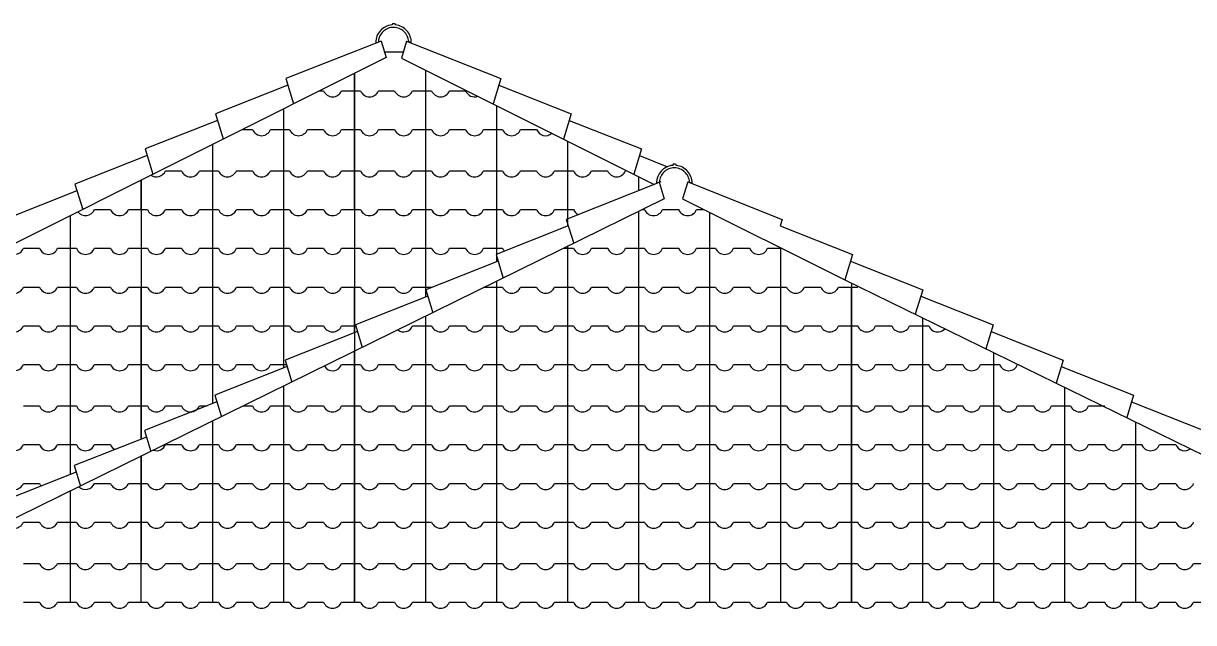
# Model space of a CAD drawing. Extents: x 121.8 to 221.5, y 86.6 to 106.4.
# Drawn here: x 135.398 to 139.024, y 103.403 to 105.257 of the extents above; entities that cross this region are included whole.
import ezdxf

# ---------------------------------------------------------------- set-up
doc = ezdxf.new("R2010")
doc.units = 0
doc.header["$LTSCALE"] = 15
doc.linetypes.add('DASHED2', pattern=[0.375, 0.25, -0.125])
for name, color, linetype in [('CORTE', 244, 'CONTINUOUS'), ('JANELA', 5, 'CONTINUOUS'), ('VISTAP', 244, 'CONTINUOUS')]:
    doc.layers.add(name, color=color, linetype=linetype)

msp = doc.modelspace()

# ---------------------------------------------------------------- linework, layer by layer
at = {"layer": 'CORTE', "color": 244, "linetype": 'CONTINUOUS'}
for p, q in [((136.5167, 105.1691), (136.5752, 105.1691)), ((136.4237, 105.1028), (136.4237, 104.8091)), ((136.4237, 105.1028), (136.4237, 104.6815)), ((136.6437, 105.1133), (136.6437, 104.6815)), ((136.3163, 105.0491), (136.3285, 105.0491)), ((136.3839, 105.0491), (136.4237, 105.0491)), ((136.4237, 105.0491), (136.443, 105.0491)), ((136.4984, 105.0491), (136.5485, 105.0491)), ((136.6039, 105.0491), (136.6437, 105.0491)), ((136.6437, 105.0491), (136.663, 105.0491)), ((136.7184, 105.0491), (136.7685, 105.0491)), ((136.2037, 104.9928), (136.2037, 104.6815)), ((136.8637, 105.0033), (136.8637, 104.6815)), ((136.0763, 104.9291), (136.1085, 104.9291)), ((136.1639, 104.9291), (136.2037, 104.9291)), ((136.2037, 104.9291), (136.223, 104.9291)), ((136.2784, 104.9291), (136.3285, 104.9291)), ((136.3839, 104.9291), (136.4237, 104.9291)), ((136.4237, 104.9291), (136.443, 104.9291)), ((136.4984, 104.9291), (136.5485, 104.9291)), ((136.6039, 104.9291), (136.6437, 104.9291)), ((136.6437, 104.9291), (136.663, 104.9291)), ((136.7184, 104.9291), (136.7685, 104.9291)), ((136.8239, 104.9291), (136.8637, 104.9291)), ((136.8637, 104.9291), (136.883, 104.9291)), ((136.9384, 104.9291), (136.9885, 104.9291)), ((135.9837, 104.8828), (135.9837, 104.6815)), ((137.0837, 104.8933), (137.0837, 104.6815)), ((135.7637, 104.7728), (135.7637, 104.6815)), ((135.8382, 104.8015), (135.8883, 104.8015)), ((135.9437, 104.8015), (135.9835, 104.8015)), ((135.9835, 104.8015), (136.0028, 104.8015)), ((136.0582, 104.8015), (136.1083, 104.8015)), ((136.1637, 104.8015), (136.2035, 104.8015)), ((136.2035, 104.8015), (136.2228, 104.8015)), ((136.2782, 104.8015), (136.3283, 104.8015)), ((136.3837, 104.8015), (136.4235, 104.8015)), ((136.4235, 104.8015), (136.4428, 104.8015)), ((136.4982, 104.8015), (136.5483, 104.8015)), ((136.6037, 104.8015), (136.6435, 104.8015)), ((136.6435, 104.8015), (136.6628, 104.8015)), ((136.7182, 104.8015), (136.7683, 104.8015)), ((136.8237, 104.8015), (136.8635, 104.8015)), ((136.8635, 104.8015), (136.8828, 104.8015)), ((136.9382, 104.8015), (136.9883, 104.8015)), ((137.0437, 104.8015), (137.0835, 104.8015)), ((137.0835, 104.8015), (137.1028, 104.8015)), ((137.1582, 104.8015), (137.2083, 104.8015)), ((137.3037, 104.7833), (137.3037, 104.7392)), ((135.6182, 104.6815), (135.6683, 104.6815)), ((135.6184, 104.6815), (135.6685, 104.6815)), ((135.7237, 104.6815), (135.7637, 104.6815)), ((135.7239, 104.6815), (135.7637, 104.6815)), ((135.7635, 104.6815), (135.7828, 104.6815)), ((135.7637, 104.6815), (135.783, 104.6815)), ((135.7637, 104.6815), (135.7637, 103.9708)), ((135.8382, 104.6815), (135.8883, 104.6815)), ((135.8384, 104.6815), (135.8885, 104.6815)), ((135.9437, 104.6815), (135.9835, 104.6815)), ((135.9439, 104.6815), (135.9837, 104.6815)), ((135.9835, 104.6815), (136.0028, 104.6815)), ((135.9837, 104.6815), (136.003, 104.6815)), ((135.9837, 104.6815), (135.9837, 104.0806)), ((136.0582, 104.6815), (136.1083, 104.6815)), ((136.0584, 104.6815), (136.1085, 104.6815)), ((136.1637, 104.6815), (136.2035, 104.6815)), ((136.1639, 104.6815), (136.2037, 104.6815)), ((136.2035, 104.6815), (136.2228, 104.6815)), ((136.2037, 104.6815), (136.223, 104.6815)), ((136.2037, 104.6815), (136.2037, 104.1904)), ((136.2782, 104.6815), (136.3283, 104.6815)), ((136.2784, 104.6815), (136.3285, 104.6815)), ((136.3837, 104.6815), (136.4237, 104.6815)), ((136.3839, 104.6815), (136.4237, 104.6815)), ((136.4235, 104.6815), (136.4428, 104.6815)), ((136.4237, 104.6815), (136.443, 104.6815)), ((136.4237, 104.6815), (136.4237, 104.3001)), ((136.4982, 104.6815), (136.5483, 104.6815)), ((136.4984, 104.6815), (136.5485, 104.6815)), ((136.6037, 104.6815), (136.6435, 104.6815)), ((136.6039, 104.6815), (136.6437, 104.6815)), ((136.6435, 104.6815), (136.6628, 104.6815)), ((136.6437, 104.6815), (136.663, 104.6815)), ((136.6437, 104.6815), (136.6437, 104.4099)), ((136.7182, 104.6815), (136.7683, 104.6815)), ((136.7184, 104.6815), (136.7685, 104.6815)), ((136.8237, 104.6815), (136.8635, 104.6815)), ((136.8239, 104.6815), (136.8637, 104.6815)), ((136.8635, 104.6815), (136.8828, 104.6815)), ((136.8637, 104.6815), (136.883, 104.6815)), ((136.8637, 104.6815), (136.8637, 104.5197)), ((136.9382, 104.6815), (136.9883, 104.6815)), ((136.9384, 104.6815), (136.9885, 104.6815)), ((137.0437, 104.6815), (137.0835, 104.6815)), ((137.0439, 104.6815), (137.0837, 104.6815)), ((137.0835, 104.6815), (137.1028, 104.6815)), ((137.0837, 104.6815), (137.103, 104.6815)), ((137.0837, 104.6815), (137.0837, 104.6295)), ((137.3782, 104.6815), (137.4283, 104.6815)), ((135.5437, 104.6628), (135.5437, 103.9538)), ((135.3984, 104.5615), (135.4485, 104.5615)), ((135.5039, 104.5615), (135.5437, 104.5615)), ((135.5437, 104.5615), (135.563, 104.5615)), ((135.6184, 104.5615), (135.6685, 104.5615)), ((135.7239, 104.5615), (135.7637, 104.5615)), ((135.7637, 104.5615), (135.783, 104.5615)), ((135.8384, 104.5615), (135.8885, 104.5615)), ((135.9439, 104.5615), (135.9837, 104.5615)), ((135.9837, 104.5615), (136.003, 104.5615)), ((136.0584, 104.5615), (136.1085, 104.5615)), ((136.1639, 104.5615), (136.2037, 104.5615)), ((136.2037, 104.5615), (136.223, 104.5615)), ((136.2784, 104.5615), (136.3285, 104.5615)), ((136.3839, 104.5615), (136.4237, 104.5615)), ((136.4237, 104.5615), (136.443, 104.5615)), ((136.4984, 104.5615), (136.5485, 104.5615)), ((136.6039, 104.5615), (136.6437, 104.5615)), ((136.6437, 104.5615), (136.663, 104.5615)), ((136.7184, 104.5615), (136.7685, 104.5615)), ((136.8239, 104.5615), (136.8637, 104.5615)), ((136.8637, 104.5615), (136.883, 104.5615)), ((135.3984, 104.4415), (135.4485, 104.4415)), ((135.3984, 104.4415), (135.4485, 104.4415)), ((135.5039, 104.4415), (135.5437, 104.4415)), ((135.5039, 104.4415), (135.5437, 104.4415)), ((135.5437, 104.4415), (135.563, 104.4415)), ((135.5437, 104.4415), (135.563, 104.4415)), ((135.6184, 104.4415), (135.6685, 104.4415)), ((135.6184, 104.4415), (135.6685, 104.4415)), ((135.7239, 104.4415), (135.7637, 104.4415)), ((135.7239, 104.4415), (135.7637, 104.4415)), ((135.7637, 104.4415), (135.783, 104.4415)), ((135.7637, 104.4415), (135.783, 104.4415)), ((135.7637, 104.4415), (135.7637, 104.0815)), ((135.8384, 104.4415), (135.8885, 104.4415)), ((135.8384, 104.4415), (135.8885, 104.4415)), ((135.9439, 104.4415), (135.9837, 104.4415)), ((135.9439, 104.4415), (135.9837, 104.4415)), ((135.9837, 104.4415), (136.003, 104.4415)), ((135.9837, 104.4415), (136.003, 104.4415)), ((136.0584, 104.4415), (136.1085, 104.4415)), ((136.0584, 104.4415), (136.1085, 104.4415)), ((136.1639, 104.4415), (136.2037, 104.4415)), ((136.1639, 104.4415), (136.2037, 104.4415)), ((136.2037, 104.4415), (136.223, 104.4415)), ((136.2037, 104.4415), (136.223, 104.4415)), ((136.2784, 104.4415), (136.3285, 104.4415)), ((136.2784, 104.4415), (136.3285, 104.4415)), ((136.3839, 104.4415), (136.4237, 104.4415)), ((136.3839, 104.4415), (136.4237, 104.4415)), ((136.4237, 104.4415), (136.443, 104.4415)), ((136.4237, 104.4415), (136.443, 104.4415)), ((136.4237, 104.4415), (136.4237, 104.0815)), ((136.4984, 104.4415), (136.5485, 104.4415)), ((136.4984, 104.4415), (136.5485, 104.4415)), ((136.6039, 104.4415), (136.6437, 104.4415)), ((136.6039, 104.4415), (136.6437, 104.4415)), ((136.6437, 104.4415), (136.663, 104.4415)), ((136.6437, 104.4415), (136.663, 104.4415)), ((135.3984, 104.3215), (135.4485, 104.3215)), ((135.5039, 104.3215), (135.5437, 104.3215)), ((135.5437, 104.3215), (135.563, 104.3215)), ((135.6184, 104.3215), (135.6685, 104.3215)), ((135.7239, 104.3215), (135.7637, 104.3215)), ((135.7637, 104.3215), (135.783, 104.3215)), ((135.8384, 104.3215), (135.8885, 104.3215)), ((135.9439, 104.3215), (135.9837, 104.3215)), ((135.9837, 104.3215), (136.003, 104.3215)), ((136.0584, 104.3215), (136.1085, 104.3215)), ((136.1639, 104.3215), (136.2037, 104.3215)), ((136.2037, 104.3215), (136.223, 104.3215)), ((136.2784, 104.3215), (136.3285, 104.3215)), ((136.3839, 104.3215), (136.4237, 104.3215)), ((136.4237, 104.3215), (136.4279, 104.3215)), ((135.3984, 104.2015), (135.4485, 104.2015)), ((135.5039, 104.2015), (135.5437, 104.2015)), ((135.5437, 104.2015), (135.563, 104.2015)), ((135.6184, 104.2015), (135.6685, 104.2015)), ((135.7239, 104.2015), (135.7637, 104.2015)), ((135.7637, 104.2015), (135.783, 104.2015)), ((135.8384, 104.2015), (135.8885, 104.2015)), ((135.9439, 104.2015), (135.9837, 104.2015)), ((135.9837, 104.2015), (136.003, 104.2015)), ((136.0584, 104.2015), (136.1085, 104.2015)), ((136.1639, 104.2015), (136.2037, 104.2015)), ((136.2037, 104.2015), (136.2135, 104.2015)), ((135.3982, 104.0738), (135.4483, 104.0738)), ((135.5037, 104.0738), (135.5435, 104.0738)), ((135.5435, 104.0738), (135.5628, 104.0738)), ((135.6182, 104.0738), (135.6683, 104.0738)), ((135.7237, 104.0738), (135.7635, 104.0738)), ((135.7635, 104.0738), (135.7828, 104.0738)), ((135.8382, 104.0738), (135.8883, 104.0738)), ((135.9437, 104.0738), (135.9666, 104.0738)), ((135.3982, 103.9538), (135.4483, 103.9538)), ((135.3984, 103.9538), (135.4485, 103.9538)), ((135.5037, 103.9538), (135.5435, 103.9538)), ((135.5039, 103.9538), (135.5437, 103.9538)), ((135.5435, 103.9538), (135.5628, 103.9538)), ((135.5437, 103.9538), (135.5437, 103.8611)), ((135.5437, 103.9538), (135.563, 103.9538)), ((135.6182, 103.9538), (135.6683, 103.9538)), ((135.6184, 103.9538), (135.6685, 103.9538)), ((135.3984, 103.8338), (135.4485, 103.8338))]:
    msp.add_line(p, q, dxfattribs=at)
at = {"layer": 'CORTE', "color": 1, "linetype": 'CONTINUOUS'}
for p, q in [((137.3035, 104.6815), (137.3037, 104.6815)), ((137.3037, 104.675), (137.3037, 103.9538)), ((137.3168, 104.6815), (137.3228, 104.6815)), ((137.3168, 104.6815), (137.323, 104.6815)), ((137.3784, 104.6815), (137.4285, 104.6815)), ((137.4837, 104.6815), (137.5074, 104.6815)), ((137.4839, 104.6815), (137.5074, 104.6815)), ((137.5237, 104.6733), (137.5237, 103.9538)), ((137.0727, 104.5615), (137.0837, 104.5615)), ((137.0837, 104.5669), (137.0837, 103.9538)), ((137.0837, 104.5615), (137.103, 104.5615)), ((137.1584, 104.5615), (137.2085, 104.5615)), ((137.2639, 104.5615), (137.3037, 104.5615)), ((137.3037, 104.5615), (137.323, 104.5615)), ((137.3784, 104.5615), (137.4285, 104.5615)), ((137.4839, 104.5615), (137.5237, 104.5615)), ((137.5237, 104.5615), (137.543, 104.5615)), ((137.5984, 104.5615), (137.6485, 104.5615)), ((137.7039, 104.5615), (137.7437, 104.5615)), ((137.7437, 104.5633), (137.7437, 103.9538)), ((137.7437, 104.5615), (137.7474, 104.5615)), ((136.8637, 104.4587), (136.8637, 103.9538)), ((137.9637, 104.4535), (137.9637, 104.0815)), ((136.8239, 104.4415), (136.8637, 104.4415)), ((136.8239, 104.4415), (136.8637, 104.4415)), ((136.8637, 104.4415), (136.883, 104.4415)), ((136.8637, 104.4415), (136.883, 104.4415)), ((136.9384, 104.4415), (136.9885, 104.4415)), ((136.9384, 104.4415), (136.9885, 104.4415)), ((137.0439, 104.4415), (137.0837, 104.4415)), ((137.0439, 104.4415), (137.0837, 104.4415)), ((137.0837, 104.4415), (137.103, 104.4415)), ((137.0837, 104.4415), (137.103, 104.4415)), ((137.1584, 104.4415), (137.2085, 104.4415)), ((137.1584, 104.4415), (137.2085, 104.4415)), ((137.2639, 104.4415), (137.3037, 104.4415)), ((137.2639, 104.4415), (137.3037, 104.4415)), ((137.3037, 104.4415), (137.323, 104.4415)), ((137.3037, 104.4415), (137.323, 104.4415)), ((137.3784, 104.4415), (137.4285, 104.4415)), ((137.3784, 104.4415), (137.4285, 104.4415)), ((137.4839, 104.4415), (137.5237, 104.4415)), ((137.4839, 104.4415), (137.5237, 104.4415)), ((137.5237, 104.4415), (137.543, 104.4415)), ((137.5237, 104.4415), (137.543, 104.4415)), ((137.5984, 104.4415), (137.6485, 104.4415)), ((137.5984, 104.4415), (137.6485, 104.4415)), ((137.7039, 104.4415), (137.7437, 104.4415)), ((137.7039, 104.4415), (137.7437, 104.4415)), ((137.7437, 104.4415), (137.763, 104.4415)), ((137.7437, 104.4415), (137.763, 104.4415)), ((137.8184, 104.4415), (137.8685, 104.4415)), ((137.8184, 104.4415), (137.8685, 104.4415)), ((137.9239, 104.4415), (137.9637, 104.4415)), ((137.9239, 104.4415), (137.9637, 104.4415)), ((137.9637, 104.4415), (137.9637, 103.9538)), ((137.9637, 104.4415), (137.983, 104.4415)), ((136.6437, 104.3506), (136.6437, 103.9538)), ((138.1837, 104.3462), (138.1837, 103.9538)), ((136.6039, 104.3215), (136.6437, 104.3215)), ((136.6437, 104.3215), (136.663, 104.3215)), ((136.7184, 104.3215), (136.7685, 104.3215)), ((136.8239, 104.3215), (136.8637, 104.3215)), ((136.8637, 104.3215), (136.883, 104.3215)), ((136.9384, 104.3215), (136.9885, 104.3215)), ((137.0439, 104.3215), (137.0837, 104.3215)), ((137.0837, 104.3215), (137.103, 104.3215)), ((137.1584, 104.3215), (137.2085, 104.3215)), ((137.2639, 104.3215), (137.3037, 104.3215)), ((137.3037, 104.3215), (137.323, 104.3215)), ((137.3784, 104.3215), (137.4285, 104.3215)), ((137.4839, 104.3215), (137.5237, 104.3215)), ((137.5237, 104.3215), (137.543, 104.3215)), ((137.5984, 104.3215), (137.6485, 104.3215)), ((137.7039, 104.3215), (137.7437, 104.3215)), ((137.7437, 104.3215), (137.763, 104.3215)), ((137.8184, 104.3215), (137.8685, 104.3215)), ((137.9239, 104.3215), (137.9637, 104.3215)), ((137.9637, 104.3215), (137.983, 104.3215)), ((138.0384, 104.3215), (138.0885, 104.3215)), ((138.1439, 104.3215), (138.1837, 104.3215)), ((138.1837, 104.3215), (138.203, 104.3215)), ((136.4237, 104.2425), (136.4237, 103.9538)), ((138.4037, 104.2388), (138.4037, 103.9538)), ((136.3839, 104.2015), (136.4237, 104.2015)), ((136.4237, 104.2015), (136.443, 104.2015)), ((136.4984, 104.2015), (136.5485, 104.2015)), ((136.6039, 104.2015), (136.6437, 104.2015)), ((136.6437, 104.2015), (136.663, 104.2015)), ((136.7184, 104.2015), (136.7685, 104.2015)), ((136.8239, 104.2015), (136.8637, 104.2015)), ((136.8637, 104.2015), (136.883, 104.2015)), ((136.9384, 104.2015), (136.9885, 104.2015)), ((137.0439, 104.2015), (137.0837, 104.2015)), ((137.0837, 104.2015), (137.103, 104.2015)), ((137.1584, 104.2015), (137.2085, 104.2015)), ((137.2639, 104.2015), (137.3037, 104.2015)), ((137.3037, 104.2015), (137.323, 104.2015)), ((137.3784, 104.2015), (137.4285, 104.2015)), ((137.4839, 104.2015), (137.5237, 104.2015)), ((137.5237, 104.2015), (137.543, 104.2015)), ((137.5984, 104.2015), (137.6485, 104.2015)), ((137.7039, 104.2015), (137.7437, 104.2015)), ((137.7437, 104.2015), (137.763, 104.2015)), ((137.8184, 104.2015), (137.8685, 104.2015)), ((137.9239, 104.2015), (137.9637, 104.2015)), ((137.9637, 104.2015), (137.983, 104.2015)), ((138.0384, 104.2015), (138.0885, 104.2015)), ((138.1439, 104.2015), (138.1837, 104.2015)), ((138.1837, 104.2015), (138.203, 104.2015)), ((138.2584, 104.2015), (138.3085, 104.2015)), ((138.3639, 104.2015), (138.4037, 104.2015)), ((138.4037, 104.2015), (138.423, 104.2015)), ((136.2037, 104.1343), (136.2037, 103.9538)), ((138.6237, 104.1314), (138.6237, 103.9538)), ((136.0807, 104.0738), (136.1083, 104.0738)), ((136.1637, 104.0738), (136.2035, 104.0738)), ((136.2035, 104.0738), (136.2228, 104.0738)), ((136.2782, 104.0738), (136.3283, 104.0738)), ((136.3837, 104.0738), (136.4235, 104.0738)), ((136.4235, 104.0738), (136.4428, 104.0738)), ((136.4982, 104.0738), (136.5483, 104.0738)), ((136.6037, 104.0738), (136.6435, 104.0738)), ((136.6435, 104.0738), (136.6628, 104.0738)), ((136.7182, 104.0738), (136.7683, 104.0738)), ((136.8237, 104.0738), (136.8635, 104.0738)), ((136.8635, 104.0738), (136.8828, 104.0738)), ((136.9382, 104.0738), (136.9883, 104.0738)), ((137.0437, 104.0738), (137.0835, 104.0738)), ((137.0835, 104.0738), (137.1028, 104.0738)), ((137.1582, 104.0738), (137.2083, 104.0738)), ((137.2637, 104.0738), (137.3035, 104.0738)), ((137.3035, 104.0738), (137.3228, 104.0738)), ((137.3782, 104.0738), (137.4283, 104.0738)), ((137.4837, 104.0738), (137.5235, 104.0738)), ((137.5235, 104.0738), (137.5428, 104.0738)), ((137.5982, 104.0738), (137.6483, 104.0738)), ((137.7037, 104.0738), (137.7435, 104.0738)), ((137.7435, 104.0738), (137.7628, 104.0738)), ((137.8182, 104.0738), (137.8683, 104.0738)), ((137.9237, 104.0738), (137.9635, 104.0738)), ((137.9635, 104.0738), (137.9828, 104.0738)), ((138.0382, 104.0738), (138.0883, 104.0738)), ((138.1437, 104.0738), (138.1835, 104.0738)), ((138.1835, 104.0738), (138.2028, 104.0738)), ((138.2582, 104.0738), (138.3083, 104.0738)), ((138.3637, 104.0738), (138.4035, 104.0738)), ((138.4035, 104.0738), (138.4228, 104.0738)), ((138.4782, 104.0738), (138.5283, 104.0738)), ((138.5837, 104.0738), (138.6235, 104.0738)), ((138.6235, 104.0738), (138.6428, 104.0738)), ((138.6982, 104.0738), (138.7483, 104.0738)), ((135.9837, 104.0262), (135.9837, 103.9538)), ((138.8437, 104.0241), (138.8437, 103.9538)), ((135.8382, 103.9538), (135.8883, 103.9538)), ((135.8384, 103.9538), (135.8885, 103.9538)), ((135.9437, 103.9538), (135.9835, 103.9538)), ((135.9439, 103.9538), (135.9837, 103.9538)), ((135.9835, 103.9538), (136.0028, 103.9538)), ((135.9837, 103.9538), (136.003, 103.9538)), ((135.9837, 103.9538), (135.9837, 103.4662)), ((136.0582, 103.9538), (136.1083, 103.9538)), ((136.0584, 103.9538), (136.1085, 103.9538)), ((136.1637, 103.9538), (136.2035, 103.9538)), ((136.1639, 103.9538), (136.2037, 103.9538)), ((136.2035, 103.9538), (136.2228, 103.9538)), ((136.2037, 103.9538), (136.223, 103.9538)), ((136.2037, 103.9538), (136.2037, 103.4662)), ((136.2782, 103.9538), (136.3283, 103.9538)), ((136.2784, 103.9538), (136.3285, 103.9538)), ((136.3837, 103.9538), (136.4237, 103.9538)), ((136.3839, 103.9538), (136.4237, 103.9538)), ((136.4235, 103.9538), (136.4428, 103.9538)), ((136.4237, 103.9538), (136.4237, 103.5938)), ((136.4237, 103.9538), (136.4237, 103.4662)), ((136.4237, 103.9538), (136.443, 103.9538)), ((136.4982, 103.9538), (136.5483, 103.9538)), ((136.4984, 103.9538), (136.5485, 103.9538)), ((136.6037, 103.9538), (136.6435, 103.9538)), ((136.6039, 103.9538), (136.6437, 103.9538)), ((136.6435, 103.9538), (136.6628, 103.9538)), ((136.6437, 103.9538), (136.6437, 103.4662)), ((136.6437, 103.9538), (136.663, 103.9538)), ((136.7182, 103.9538), (136.7683, 103.9538)), ((136.7184, 103.9538), (136.7685, 103.9538)), ((136.8237, 103.9538), (136.8635, 103.9538)), ((136.8239, 103.9538), (136.8637, 103.9538)), ((136.8635, 103.9538), (136.8828, 103.9538)), ((136.8637, 103.9538), (136.8637, 103.4662)), ((136.8637, 103.9538), (136.883, 103.9538)), ((136.9382, 103.9538), (136.9883, 103.9538)), ((136.9384, 103.9538), (136.9885, 103.9538)), ((137.0437, 103.9538), (137.0835, 103.9538)), ((137.0439, 103.9538), (137.0837, 103.9538)), ((137.0835, 103.9538), (137.1028, 103.9538)), ((137.0837, 103.9538), (137.0837, 103.4662)), ((137.0837, 103.9538), (137.103, 103.9538)), ((137.1582, 103.9538), (137.2083, 103.9538)), ((137.1584, 103.9538), (137.2085, 103.9538)), ((137.2637, 103.9538), (137.3035, 103.9538)), ((137.2639, 103.9538), (137.3037, 103.9538)), ((137.3035, 103.9538), (137.3228, 103.9538)), ((137.3037, 103.9538), (137.3037, 103.4662)), ((137.3037, 103.9538), (137.323, 103.9538)), ((137.3782, 103.9538), (137.4283, 103.9538)), ((137.3784, 103.9538), (137.4285, 103.9538)), ((137.4837, 103.9538), (137.5235, 103.9538)), ((137.4839, 103.9538), (137.5237, 103.9538)), ((137.5235, 103.9538), (137.5428, 103.9538)), ((137.5237, 103.9538), (137.5237, 103.4662)), ((137.5237, 103.9538), (137.543, 103.9538)), ((137.5982, 103.9538), (137.6483, 103.9538)), ((137.5984, 103.9538), (137.6485, 103.9538)), ((137.7037, 103.9538), (137.7435, 103.9538)), ((137.7039, 103.9538), (137.7437, 103.9538)), ((137.7435, 103.9538), (137.7628, 103.9538)), ((137.7437, 103.9538), (137.7437, 103.4662)), ((137.7437, 103.9538), (137.763, 103.9538)), ((137.8182, 103.9538), (137.8683, 103.9538)), ((137.8184, 103.9538), (137.8685, 103.9538)), ((137.9237, 103.9538), (137.9637, 103.9538)), ((137.9239, 103.9538), (137.9637, 103.9538)), ((137.9635, 103.9538), (137.9828, 103.9538)), ((137.9637, 103.9538), (137.983, 103.9538)), ((137.9637, 103.9538), (137.9637, 103.4662)), ((137.9637, 103.9538), (137.9637, 103.5938)), ((138.0382, 103.9538), (138.0883, 103.9538)), ((138.0384, 103.9538), (138.0885, 103.9538)), ((138.1437, 103.9538), (138.1835, 103.9538)), ((138.1439, 103.9538), (138.1837, 103.9538)), ((138.1835, 103.9538), (138.2028, 103.9538)), ((138.1837, 103.9538), (138.203, 103.9538)), ((138.1837, 103.9538), (138.1837, 103.4662)), ((138.2582, 103.9538), (138.3083, 103.9538)), ((138.2584, 103.9538), (138.3085, 103.9538)), ((138.3637, 103.9538), (138.4035, 103.9538)), ((138.3639, 103.9538), (138.4037, 103.9538)), ((138.4035, 103.9538), (138.4228, 103.9538)), ((138.4037, 103.9538), (138.423, 103.9538)), ((138.4037, 103.9538), (138.4037, 103.4662)), ((138.4782, 103.9538), (138.5283, 103.9538)), ((138.4784, 103.9538), (138.5285, 103.9538)), ((138.5837, 103.9538), (138.6235, 103.9538)), ((138.5839, 103.9538), (138.6237, 103.9538)), ((138.6235, 103.9538), (138.6428, 103.9538)), ((138.6237, 103.9538), (138.643, 103.9538)), ((138.6237, 103.9538), (138.6237, 103.4662)), ((138.6982, 103.9538), (138.7483, 103.9538)), ((138.6984, 103.9538), (138.7485, 103.9538)), ((138.8037, 103.9538), (138.8435, 103.9538)), ((138.8039, 103.9538), (138.8437, 103.9538)), ((138.8435, 103.9538), (138.8628, 103.9538)), ((138.8437, 103.9538), (138.863, 103.9538)), ((138.8437, 103.9538), (138.8437, 103.4662)), ((138.9182, 103.9538), (138.9683, 103.9538)), ((138.9184, 103.9538), (138.9685, 103.9538)), ((135.7637, 103.918), (135.7637, 103.5938)), ((135.6184, 103.8338), (135.6685, 103.8338)), ((135.7239, 103.8338), (135.7637, 103.8338)), ((135.7637, 103.8338), (135.783, 103.8338)), ((135.8384, 103.8338), (135.8885, 103.8338)), ((135.9439, 103.8338), (135.9837, 103.8338)), ((135.9837, 103.8338), (136.003, 103.8338)), ((136.0584, 103.8338), (136.1085, 103.8338)), ((136.1639, 103.8338), (136.2037, 103.8338)), ((136.2037, 103.8338), (136.223, 103.8338)), ((136.2784, 103.8338), (136.3285, 103.8338)), ((136.3839, 103.8338), (136.4237, 103.8338)), ((136.4237, 103.8338), (136.443, 103.8338)), ((136.4984, 103.8338), (136.5485, 103.8338)), ((136.6039, 103.8338), (136.6437, 103.8338)), ((136.6437, 103.8338), (136.663, 103.8338)), ((136.7184, 103.8338), (136.7685, 103.8338)), ((136.8239, 103.8338), (136.8637, 103.8338)), ((136.8637, 103.8338), (136.883, 103.8338)), ((136.9384, 103.8338), (136.9885, 103.8338)), ((137.0439, 103.8338), (137.0837, 103.8338)), ((137.0837, 103.8338), (137.103, 103.8338)), ((137.1584, 103.8338), (137.2085, 103.8338)), ((137.2639, 103.8338), (137.3037, 103.8338)), ((137.3037, 103.8338), (137.323, 103.8338)), ((137.3784, 103.8338), (137.4285, 103.8338)), ((137.4839, 103.8338), (137.5237, 103.8338)), ((137.5237, 103.8338), (137.543, 103.8338)), ((137.5984, 103.8338), (137.6485, 103.8338)), ((137.7039, 103.8338), (137.7437, 103.8338)), ((137.7437, 103.8338), (137.763, 103.8338)), ((137.8184, 103.8338), (137.8685, 103.8338)), ((137.9239, 103.8338), (137.9637, 103.8338)), ((137.9637, 103.8338), (137.983, 103.8338)), ((138.0384, 103.8338), (138.0885, 103.8338)), ((138.1439, 103.8338), (138.1837, 103.8338)), ((138.1837, 103.8338), (138.203, 103.8338)), ((138.2584, 103.8338), (138.3085, 103.8338)), ((138.3639, 103.8338), (138.4037, 103.8338)), ((138.4037, 103.8338), (138.423, 103.8338)), ((138.4784, 103.8338), (138.5285, 103.8338)), ((138.5839, 103.8338), (138.6237, 103.8338)), ((138.6237, 103.8338), (138.643, 103.8338)), ((138.6984, 103.8338), (138.7485, 103.8338)), ((138.8039, 103.8338), (138.8437, 103.8338)), ((138.8437, 103.8338), (138.863, 103.8338)), ((138.9184, 103.8338), (138.9685, 103.8338)), ((135.5437, 103.8099), (135.5437, 103.4662)), ((135.3984, 103.7138), (135.4485, 103.7138)), ((135.5039, 103.7138), (135.5437, 103.7138)), ((135.5437, 103.7138), (135.563, 103.7138)), ((135.6184, 103.7138), (135.6685, 103.7138)), ((135.7239, 103.7138), (135.7637, 103.7138)), ((135.7637, 103.7138), (135.783, 103.7138)), ((135.8384, 103.7138), (135.8885, 103.7138)), ((135.9439, 103.7138), (135.9837, 103.7138)), ((135.9837, 103.7138), (136.003, 103.7138)), ((136.0584, 103.7138), (136.1085, 103.7138)), ((136.1639, 103.7138), (136.2037, 103.7138)), ((136.2037, 103.7138), (136.223, 103.7138)), ((136.2784, 103.7138), (136.3285, 103.7138)), ((136.3839, 103.7138), (136.4237, 103.7138)), ((136.4237, 103.7138), (136.443, 103.7138)), ((136.4984, 103.7138), (136.5485, 103.7138)), ((136.6039, 103.7138), (136.6437, 103.7138)), ((136.6437, 103.7138), (136.663, 103.7138)), ((136.7184, 103.7138), (136.7685, 103.7138)), ((136.8239, 103.7138), (136.8637, 103.7138)), ((136.8637, 103.7138), (136.883, 103.7138)), ((136.9384, 103.7138), (136.9885, 103.7138)), ((137.0439, 103.7138), (137.0837, 103.7138)), ((137.0837, 103.7138), (137.103, 103.7138)), ((137.1584, 103.7138), (137.2085, 103.7138)), ((137.2639, 103.7138), (137.3037, 103.7138)), ((137.3037, 103.7138), (137.323, 103.7138)), ((137.3784, 103.7138), (137.4285, 103.7138)), ((137.4839, 103.7138), (137.5237, 103.7138)), ((137.5237, 103.7138), (137.543, 103.7138)), ((137.5984, 103.7138), (137.6485, 103.7138)), ((137.7039, 103.7138), (137.7437, 103.7138)), ((137.7437, 103.7138), (137.763, 103.7138)), ((137.8184, 103.7138), (137.8685, 103.7138)), ((137.9239, 103.7138), (137.9637, 103.7138)), ((137.9637, 103.7138), (137.983, 103.7138)), ((138.0384, 103.7138), (138.0885, 103.7138)), ((138.1439, 103.7138), (138.1837, 103.7138)), ((138.1837, 103.7138), (138.203, 103.7138)), ((138.2584, 103.7138), (138.3085, 103.7138)), ((138.3639, 103.7138), (138.4037, 103.7138)), ((138.4037, 103.7138), (138.423, 103.7138)), ((138.4784, 103.7138), (138.5285, 103.7138)), ((138.5839, 103.7138), (138.6237, 103.7138)), ((138.6237, 103.7138), (138.643, 103.7138)), ((138.6984, 103.7138), (138.7485, 103.7138)), ((138.8039, 103.7138), (138.8437, 103.7138)), ((138.8437, 103.7138), (138.863, 103.7138)), ((138.9184, 103.7138), (138.9685, 103.7138)), ((135.3982, 103.5862), (135.4483, 103.5862)), ((135.5037, 103.5862), (135.5435, 103.5862)), ((135.5435, 103.5862), (135.5628, 103.5862)), ((135.6182, 103.5862), (135.6683, 103.5862)), ((135.7237, 103.5862), (135.7635, 103.5862)), ((135.7635, 103.5862), (135.7828, 103.5862)), ((135.8382, 103.5862), (135.8883, 103.5862)), ((135.9437, 103.5862), (135.9835, 103.5862)), ((135.9835, 103.5862), (136.0028, 103.5862)), ((136.0582, 103.5862), (136.1083, 103.5862)), ((136.1637, 103.5862), (136.2035, 103.5862)), ((136.2035, 103.5862), (136.2228, 103.5862)), ((136.2782, 103.5862), (136.3283, 103.5862)), ((136.3837, 103.5862), (136.4235, 103.5862)), ((136.4235, 103.5862), (136.4428, 103.5862)), ((136.4982, 103.5862), (136.5483, 103.5862)), ((136.6037, 103.5862), (136.6435, 103.5862)), ((136.6435, 103.5862), (136.6628, 103.5862)), ((136.7182, 103.5862), (136.7683, 103.5862)), ((136.8237, 103.5862), (136.8635, 103.5862)), ((136.8635, 103.5862), (136.8828, 103.5862)), ((136.9382, 103.5862), (136.9883, 103.5862)), ((137.0437, 103.5862), (137.0835, 103.5862)), ((137.0835, 103.5862), (137.1028, 103.5862)), ((137.1582, 103.5862), (137.2083, 103.5862)), ((137.2637, 103.5862), (137.3035, 103.5862)), ((137.3035, 103.5862), (137.3228, 103.5862)), ((137.3782, 103.5862), (137.4283, 103.5862)), ((137.4837, 103.5862), (137.5235, 103.5862)), ((137.5235, 103.5862), (137.5428, 103.5862)), ((137.5982, 103.5862), (137.6483, 103.5862)), ((137.7037, 103.5862), (137.7435, 103.5862)), ((137.7435, 103.5862), (137.7628, 103.5862)), ((137.8182, 103.5862), (137.8683, 103.5862)), ((137.9237, 103.5862), (137.9635, 103.5862)), ((137.9635, 103.5862), (137.9828, 103.5862)), ((138.0382, 103.5862), (138.0883, 103.5862)), ((138.1437, 103.5862), (138.1835, 103.5862)), ((138.1835, 103.5862), (138.2028, 103.5862)), ((138.2582, 103.5862), (138.3083, 103.5862)), ((138.3637, 103.5862), (138.4035, 103.5862)), ((138.4035, 103.5862), (138.4228, 103.5862)), ((138.4782, 103.5862), (138.5283, 103.5862)), ((138.5837, 103.5862), (138.6235, 103.5862)), ((138.6235, 103.5862), (138.6428, 103.5862)), ((138.6982, 103.5862), (138.7483, 103.5862)), ((138.8037, 103.5862), (138.8435, 103.5862)), ((138.8435, 103.5862), (138.8628, 103.5862)), ((138.9182, 103.5862), (138.9683, 103.5862)), ((139.0237, 103.5862), (139.0635, 103.5862)), ((135.3982, 103.4662), (135.4483, 103.4662)), ((135.5037, 103.4662), (135.5435, 103.4662)), ((135.5435, 103.4662), (135.5628, 103.4662)), ((135.6182, 103.4662), (135.6683, 103.4662)), ((135.7237, 103.4662), (135.7637, 103.4662)), ((135.7635, 103.4662), (135.7828, 103.4662)), ((135.8382, 103.4662), (135.8883, 103.4662)), ((135.9437, 103.4662), (135.9835, 103.4662)), ((135.9835, 103.4662), (136.0028, 103.4662)), ((136.0582, 103.4662), (136.1083, 103.4662)), ((136.1637, 103.4662), (136.2035, 103.4662)), ((136.2035, 103.4662), (136.2228, 103.4662)), ((136.2782, 103.4662), (136.3283, 103.4662)), ((136.3837, 103.4662), (136.4237, 103.4662)), ((136.4235, 103.4662), (136.4428, 103.4662)), ((136.4982, 103.4662), (136.5483, 103.4662)), ((136.6037, 103.4662), (136.6435, 103.4662)), ((136.6435, 103.4662), (136.6628, 103.4662)), ((136.7182, 103.4662), (136.7683, 103.4662)), ((136.8237, 103.4662), (136.8635, 103.4662)), ((136.8635, 103.4662), (136.8828, 103.4662)), ((136.9382, 103.4662), (136.9883, 103.4662)), ((137.0437, 103.4662), (137.0835, 103.4662)), ((137.0835, 103.4662), (137.1028, 103.4662)), ((137.1582, 103.4662), (137.2083, 103.4662)), ((137.2637, 103.4662), (137.3035, 103.4662)), ((137.3035, 103.4662), (137.3228, 103.4662)), ((137.3782, 103.4662), (137.4283, 103.4662)), ((137.4837, 103.4662), (137.5235, 103.4662)), ((137.5235, 103.4662), (137.5428, 103.4662)), ((137.5982, 103.4662), (137.6483, 103.4662)), ((137.7037, 103.4662), (137.7435, 103.4662)), ((137.7435, 103.4662), (137.7628, 103.4662)), ((137.8182, 103.4662), (137.8683, 103.4662)), ((137.9237, 103.4662), (137.9637, 103.4662)), ((137.9635, 103.4662), (137.9828, 103.4662)), ((138.0382, 103.4662), (138.0883, 103.4662)), ((138.1437, 103.4662), (138.1835, 103.4662)), ((138.1835, 103.4662), (138.2028, 103.4662)), ((138.2582, 103.4662), (138.3083, 103.4662)), ((138.3637, 103.4662), (138.4035, 103.4662)), ((138.4035, 103.4662), (138.4228, 103.4662)), ((138.4782, 103.4662), (138.5283, 103.4662)), ((138.5837, 103.4662), (138.6235, 103.4662)), ((138.6235, 103.4662), (138.6428, 103.4662)), ((138.6982, 103.4662), (138.7483, 103.4662)), ((138.8037, 103.4662), (138.8435, 103.4662)), ((138.8435, 103.4662), (138.8628, 103.4662)), ((138.9182, 103.4662), (138.9683, 103.4662)), ((139.0237, 103.4662), (139.0635, 103.4662))]:
    msp.add_line(p, q, dxfattribs=at)
at = {"layer": 'CORTE', "color": 244, "linetype": 'CONTINUOUS'}
for centre, start, end in [((136.3562, 105.0597), 201.0517, 338.9483), ((136.4707, 105.0597), 201.0517, 338.9483), ((136.5762, 105.0597), 201.0517, 338.9483), ((136.6907, 105.0597), 201.0517, 338.9483), ((136.7962, 105.0597), 201.0517, 290.275), ((136.1362, 104.9397), 201.0517, 338.9483), ((136.2507, 104.9397), 201.0517, 338.9483), ((136.3562, 104.9397), 201.0517, 338.9483), ((136.4707, 104.9397), 201.0517, 338.9483), ((136.5762, 104.9397), 201.0517, 338.9483), ((136.6907, 104.9397), 201.0517, 338.9483), ((136.7962, 104.9397), 201.0517, 338.9483), ((136.9107, 104.9397), 201.0517, 338.9483), ((137.0162, 104.9397), 201.0517, 310.9438), ((135.8105, 104.8121), 235.2667, 338.9483), ((135.916, 104.8121), 201.0517, 338.9483), ((136.0305, 104.8121), 201.0517, 338.9483), ((136.136, 104.8121), 201.0517, 338.9483), ((136.2505, 104.8121), 201.0517, 338.9483), ((136.356, 104.8121), 201.0517, 338.9483), ((136.4705, 104.8121), 201.0517, 338.9483), ((136.576, 104.8121), 201.0517, 338.9483), ((136.6905, 104.8121), 201.0517, 338.9483), ((136.796, 104.8121), 201.0517, 338.9483), ((136.9105, 104.8121), 201.0517, 338.9483), ((137.016, 104.8121), 201.0517, 338.9483), ((137.1305, 104.8121), 201.0517, 338.9483), ((137.236, 104.8121), 201.0517, 338.9483), ((135.5905, 104.6921), 216.8621, 338.9483), ((135.5907, 104.6921), 216.6904, 338.9483), ((135.696, 104.6921), 201.0517, 338.9483), ((135.6962, 104.6921), 201.0517, 338.9483), ((135.8105, 104.6921), 201.0517, 338.9483), ((135.8107, 104.6921), 201.0517, 338.9483), ((135.916, 104.6921), 201.0517, 338.9483), ((135.9162, 104.6921), 201.0517, 338.9483), ((136.0305, 104.6921), 201.0517, 338.9483), ((136.0307, 104.6921), 201.0517, 338.9483), ((136.136, 104.6921), 201.0517, 338.9483), ((136.1362, 104.6921), 201.0517, 338.9483), ((136.2505, 104.6921), 201.0517, 338.9483), ((136.2507, 104.6921), 201.0517, 338.9483), ((136.356, 104.6921), 201.0517, 338.9483), ((136.3562, 104.6921), 201.0517, 338.9483), ((136.4705, 104.6921), 201.0517, 338.9483), ((136.4707, 104.6921), 201.0517, 338.9483), ((136.576, 104.6921), 201.0517, 338.9483), ((136.5762, 104.6921), 201.0517, 338.9483), ((136.6905, 104.6921), 201.0517, 338.9483), ((136.6907, 104.6921), 201.0517, 338.9483), ((136.796, 104.6921), 201.0517, 338.9483), ((136.7962, 104.6921), 201.0517, 338.9483), ((136.9105, 104.6921), 201.0517, 338.9483), ((136.9107, 104.6921), 201.0517, 338.9483), ((137.016, 104.6921), 201.0517, 338.9483), ((137.0162, 104.6921), 201.0517, 338.9483), ((137.1305, 104.6921), 201.0517, 243.5748), ((137.1307, 104.6921), 201.0517, 243.3882), ((135.3707, 104.5721), 201.0517, 338.9483), ((135.4762, 104.5721), 201.0517, 338.9483), ((135.5907, 104.5721), 201.0517, 338.9483), ((135.6962, 104.5721), 201.0517, 338.9483), ((135.8107, 104.5721), 201.0517, 338.9483), ((135.9162, 104.5721), 201.0517, 338.9483), ((136.0307, 104.5721), 201.0517, 338.9483), ((136.1362, 104.5721), 201.0517, 338.9483), ((136.2507, 104.5721), 201.0517, 338.9483), ((136.3562, 104.5721), 201.0517, 338.9483), ((136.4707, 104.5721), 201.0517, 338.9483), ((136.5762, 104.5721), 201.0517, 338.9483), ((136.6907, 104.5721), 201.0517, 338.9483), ((136.7962, 104.5721), 201.0517, 338.9483), ((136.9107, 104.5721), 201.0517, 221.8137), ((135.3707, 104.4521), 201.0517, 338.9483), ((135.3707, 104.4521), 201.0517, 338.9483), ((135.4762, 104.4521), 201.0517, 338.9483), ((135.4762, 104.4521), 201.0517, 338.9483), ((135.5907, 104.4521), 201.0517, 338.9483), ((135.5907, 104.4521), 201.0517, 338.9483), ((135.6962, 104.4521), 201.0517, 338.9483), ((135.6962, 104.4521), 201.0517, 338.9483), ((135.8107, 104.4521), 201.0517, 338.9483), ((135.8107, 104.4521), 201.0517, 338.9483), ((135.9162, 104.4521), 201.0517, 338.9483), ((135.9162, 104.4521), 201.0517, 338.9483), ((136.0307, 104.4521), 201.0517, 338.9483), ((136.0307, 104.4521), 201.0517, 338.9483), ((136.1362, 104.4521), 201.0517, 338.9483), ((136.1362, 104.4521), 201.0517, 338.9483), ((136.2507, 104.4521), 201.0517, 338.9483), ((136.2507, 104.4521), 201.0517, 338.9483), ((136.3562, 104.4521), 201.0517, 338.9483), ((136.3562, 104.4521), 201.0517, 338.9483), ((136.4707, 104.4521), 201.0517, 338.9483), ((136.4707, 104.4521), 201.0517, 338.9483), ((136.5762, 104.4521), 201.0517, 338.9483), ((136.5762, 104.4521), 201.0517, 338.9483), ((136.6907, 104.4521), 201.0517, 203.018), ((135.3707, 104.3321), 201.0517, 338.9483), ((135.4762, 104.3321), 201.0517, 338.9483), ((135.5907, 104.3321), 201.0517, 338.9483), ((135.6962, 104.3321), 201.0517, 338.9483), ((135.8107, 104.3321), 201.0517, 338.9483), ((135.9162, 104.3321), 201.0517, 338.9483), ((136.0307, 104.3321), 201.0517, 338.9483), ((136.1362, 104.3321), 201.0517, 338.9483), ((136.2507, 104.3321), 201.0517, 338.9483), ((136.3562, 104.3321), 201.0517, 338.9483), ((135.3707, 104.2121), 201.0517, 338.9483), ((135.4762, 104.2121), 201.0517, 338.9483), ((135.5907, 104.2121), 201.0517, 338.9483), ((135.6962, 104.2121), 201.0517, 338.9483), ((135.8107, 104.2121), 201.0517, 338.9483), ((135.9162, 104.2121), 201.0517, 338.9483), ((136.0307, 104.2121), 201.0517, 338.9483), ((136.1362, 104.2121), 201.0517, 338.9483), ((135.476, 104.0845), 201.0517, 338.9483), ((135.5905, 104.0845), 201.0517, 338.9483), ((135.696, 104.0845), 201.0517, 338.9483), ((135.8105, 104.0845), 201.0517, 338.9483), ((135.916, 104.0845), 201.0517, 338.9483), ((135.3707, 103.9645), 201.0517, 338.9483), ((135.476, 103.9645), 201.0517, 338.9483), ((135.4762, 103.9645), 201.0517, 338.9483), ((135.5905, 103.9645), 201.0517, 338.9483), ((135.5907, 103.9645), 201.0517, 338.9483), ((135.696, 103.9645), 201.0517, 241.3549), ((135.3707, 103.8445), 201.0517, 338.9483), ((135.4762, 103.8445), 201.0517, 220.0353)]:
    msp.add_arc(centre, 0.0297, start, end, dxfattribs=at)
at = {"layer": 'CORTE', "color": 1, "linetype": 'CONTINUOUS'}
for centre, start, end in [((137.3505, 104.6921), 201.0517, 338.9483), ((137.456, 104.6921), 201.0517, 338.9483), ((137.4562, 104.6921), 201.0517, 338.9483), ((137.1307, 104.5721), 201.0517, 338.9483), ((137.2362, 104.5721), 201.0517, 338.9483), ((137.3507, 104.5721), 201.0517, 338.9483), ((137.4562, 104.5721), 201.0517, 338.9483), ((137.5707, 104.5721), 201.0517, 338.9483), ((137.6762, 104.5721), 201.0517, 338.9483), ((136.9107, 104.4521), 201.0517, 338.9483), ((136.9107, 104.4521), 201.0517, 338.9483), ((137.0162, 104.4521), 201.0517, 338.9483), ((137.0162, 104.4521), 201.0517, 338.9483), ((137.1307, 104.4521), 201.0517, 338.9483), ((137.1307, 104.4521), 201.0517, 338.9483), ((137.2362, 104.4521), 201.0517, 338.9483), ((137.2362, 104.4521), 201.0517, 338.9483), ((137.3507, 104.4521), 201.0517, 338.9483), ((137.3507, 104.4521), 201.0517, 338.9483), ((137.4562, 104.4521), 201.0517, 338.9483), ((137.4562, 104.4521), 201.0517, 338.9483), ((137.5707, 104.4521), 201.0517, 338.9483), ((137.5707, 104.4521), 201.0517, 338.9483), ((137.6762, 104.4521), 201.0517, 338.9483), ((137.6762, 104.4521), 201.0517, 338.9483), ((137.7907, 104.4521), 201.0517, 338.9483), ((137.7907, 104.4521), 201.0517, 338.9483), ((137.8962, 104.4521), 201.0517, 338.9483), ((137.8962, 104.4521), 201.0517, 338.9483), ((136.5762, 104.3321), 232.5659, 338.9483), ((136.6907, 104.3321), 201.0517, 338.9483), ((136.7962, 104.3321), 201.0517, 338.9483), ((136.9107, 104.3321), 201.0517, 338.9483), ((137.0162, 104.3321), 201.0517, 338.9483), ((137.1307, 104.3321), 201.0517, 338.9483), ((137.2362, 104.3321), 201.0517, 338.9483), ((137.3507, 104.3321), 201.0517, 338.9483), ((137.4562, 104.3321), 201.0517, 338.9483), ((137.5707, 104.3321), 201.0517, 338.9483), ((137.6762, 104.3321), 201.0517, 338.9483), ((137.7907, 104.3321), 201.0517, 338.9483), ((137.8962, 104.3321), 201.0517, 338.9483), ((138.0107, 104.3321), 201.0517, 338.9483), ((138.1162, 104.3321), 201.0517, 338.9483), ((138.2307, 104.3321), 201.0517, 318.394), ((136.3562, 104.2121), 211.0961, 338.9483), ((136.4707, 104.2121), 201.0517, 338.9483), ((136.5762, 104.2121), 201.0517, 338.9483), ((136.6907, 104.2121), 201.0517, 338.9483), ((136.7962, 104.2121), 201.0517, 338.9483), ((136.9107, 104.2121), 201.0517, 338.9483), ((137.0162, 104.2121), 201.0517, 338.9483), ((137.1307, 104.2121), 201.0517, 338.9483), ((137.2362, 104.2121), 201.0517, 338.9483), ((137.3507, 104.2121), 201.0517, 338.9483), ((137.4562, 104.2121), 201.0517, 338.9483), ((137.5707, 104.2121), 201.0517, 338.9483), ((137.6762, 104.2121), 201.0517, 338.9483), ((137.7907, 104.2121), 201.0517, 338.9483), ((137.8962, 104.2121), 201.0517, 338.9483), ((138.0107, 104.2121), 201.0517, 338.9483), ((138.1162, 104.2121), 201.0517, 338.9483), ((138.2307, 104.2121), 201.0517, 338.9483), ((138.3362, 104.2121), 201.0517, 338.9483), ((138.4507, 104.2121), 201.0517, 338.9483), ((136.136, 104.0845), 201.0517, 338.9483), ((136.2505, 104.0845), 201.0517, 338.9483), ((136.356, 104.0845), 201.0517, 338.9483), ((136.4705, 104.0845), 201.0517, 338.9483), ((136.576, 104.0845), 201.0517, 338.9483), ((136.6905, 104.0845), 201.0517, 338.9483), ((136.796, 104.0845), 201.0517, 338.9483), ((136.9105, 104.0845), 201.0517, 338.9483), ((137.016, 104.0845), 201.0517, 338.9483), ((137.1305, 104.0845), 201.0517, 338.9483), ((137.236, 104.0845), 201.0517, 338.9483), ((137.3505, 104.0845), 201.0517, 338.9483), ((137.456, 104.0845), 201.0517, 338.9483), ((137.5705, 104.0845), 201.0517, 338.9483), ((137.676, 104.0845), 201.0517, 338.9483), ((137.7905, 104.0845), 201.0517, 338.9483), ((137.896, 104.0845), 201.0517, 338.9483), ((138.0105, 104.0845), 201.0517, 338.9483), ((138.116, 104.0845), 201.0517, 338.9483), ((138.2305, 104.0845), 201.0517, 338.9483), ((138.336, 104.0845), 201.0517, 338.9483), ((138.4505, 104.0845), 201.0517, 338.9483), ((138.556, 104.0845), 201.0517, 338.9483), ((138.6705, 104.0845), 201.0517, 338.9483), ((135.8105, 103.9645), 251.412, 338.9483), ((135.916, 103.9645), 201.0517, 338.9483), ((135.9162, 103.9645), 201.0517, 338.9483), ((136.0305, 103.9645), 201.0517, 338.9483), ((136.0307, 103.9645), 201.0517, 338.9483), ((136.136, 103.9645), 201.0517, 338.9483), ((136.1362, 103.9645), 201.0517, 338.9483), ((136.2505, 103.9645), 201.0517, 338.9483), ((136.2507, 103.9645), 201.0517, 338.9483), ((136.356, 103.9645), 201.0517, 338.9483), ((136.3562, 103.9645), 201.0517, 338.9483), ((136.4705, 103.9645), 201.0517, 338.9483), ((136.4707, 103.9645), 201.0517, 338.9483), ((136.576, 103.9645), 201.0517, 338.9483), ((136.5762, 103.9645), 201.0517, 338.9483), ((136.6905, 103.9645), 201.0517, 338.9483), ((136.6907, 103.9645), 201.0517, 338.9483), ((136.796, 103.9645), 201.0517, 338.9483), ((136.7962, 103.9645), 201.0517, 338.9483), ((136.9105, 103.9645), 201.0517, 338.9483), ((136.9107, 103.9645), 201.0517, 338.9483), ((137.016, 103.9645), 201.0517, 338.9483), ((137.0162, 103.9645), 201.0517, 338.9483), ((137.1305, 103.9645), 201.0517, 338.9483), ((137.1307, 103.9645), 201.0517, 338.9483), ((137.236, 103.9645), 201.0517, 338.9483), ((137.2362, 103.9645), 201.0517, 338.9483), ((137.3505, 103.9645), 201.0517, 338.9483), ((137.3507, 103.9645), 201.0517, 338.9483), ((137.456, 103.9645), 201.0517, 338.9483), ((137.4562, 103.9645), 201.0517, 338.9483), ((137.5705, 103.9645), 201.0517, 338.9483), ((137.5707, 103.9645), 201.0517, 338.9483), ((137.676, 103.9645), 201.0517, 338.9483), ((137.6762, 103.9645), 201.0517, 338.9483), ((137.7905, 103.9645), 201.0517, 338.9483), ((137.7907, 103.9645), 201.0517, 338.9483), ((137.896, 103.9645), 201.0517, 338.9483), ((137.8962, 103.9645), 201.0517, 338.9483), ((138.0105, 103.9645), 201.0517, 338.9483), ((138.0107, 103.9645), 201.0517, 338.9483), ((138.116, 103.9645), 201.0517, 338.9483), ((138.1162, 103.9645), 201.0517, 338.9483), ((138.2305, 103.9645), 201.0517, 338.9483), ((138.2307, 103.9645), 201.0517, 338.9483), ((138.336, 103.9645), 201.0517, 338.9483), ((138.3362, 103.9645), 201.0517, 338.9483), ((138.4505, 103.9645), 201.0517, 338.9483), ((138.4507, 103.9645), 201.0517, 338.9483), ((138.556, 103.9645), 201.0517, 338.9483), ((138.5562, 103.9645), 201.0517, 338.9483), ((138.6705, 103.9645), 201.0517, 338.9483), ((138.6707, 103.9645), 201.0517, 338.9483), ((138.776, 103.9645), 201.0517, 338.9483), ((138.7762, 103.9645), 201.0517, 338.9483), ((138.8905, 103.9645), 201.0517, 338.9483), ((138.8907, 103.9645), 201.0517, 338.9483), ((138.996, 103.9645), 201.0517, 307.4163), ((138.9962, 103.9645), 201.0517, 307.2308), ((135.5907, 103.8445), 226.5651, 338.9483), ((135.6962, 103.8445), 201.0517, 338.9483), ((135.8107, 103.8445), 201.0517, 338.9483), ((135.9162, 103.8445), 201.0517, 338.9483), ((136.0307, 103.8445), 201.0517, 338.9483), ((136.1362, 103.8445), 201.0517, 338.9483), ((136.2507, 103.8445), 201.0517, 338.9483), ((136.3562, 103.8445), 201.0517, 338.9483), ((136.4707, 103.8445), 201.0517, 338.9483), ((136.5762, 103.8445), 201.0517, 338.9483), ((136.6907, 103.8445), 201.0517, 338.9483), ((136.7962, 103.8445), 201.0517, 338.9483), ((136.9107, 103.8445), 201.0517, 338.9483), ((137.0162, 103.8445), 201.0517, 338.9483), ((137.1307, 103.8445), 201.0517, 338.9483), ((137.2362, 103.8445), 201.0517, 338.9483), ((137.3507, 103.8445), 201.0517, 338.9483), ((137.4562, 103.8445), 201.0517, 338.9483), ((137.5707, 103.8445), 201.0517, 338.9483), ((137.6762, 103.8445), 201.0517, 338.9483), ((137.7907, 103.8445), 201.0517, 338.9483), ((137.8962, 103.8445), 201.0517, 338.9483), ((138.0107, 103.8445), 201.0517, 338.9483), ((138.1162, 103.8445), 201.0517, 338.9483), ((138.2307, 103.8445), 201.0517, 338.9483), ((138.3362, 103.8445), 201.0517, 338.9483), ((138.4507, 103.8445), 201.0517, 338.9483), ((138.5562, 103.8445), 201.0517, 338.9483), ((138.6707, 103.8445), 201.0517, 338.9483), ((138.7762, 103.8445), 201.0517, 338.9483), ((138.8907, 103.8445), 201.0517, 338.9483), ((138.9962, 103.8445), 201.0517, 338.9483), ((135.3707, 103.7245), 201.0517, 338.9483), ((135.4762, 103.7245), 201.0517, 338.9483), ((135.5907, 103.7245), 201.0517, 338.9483), ((135.6962, 103.7245), 201.0517, 338.9483), ((135.8107, 103.7245), 201.0517, 338.9483), ((135.9162, 103.7245), 201.0517, 338.9483), ((136.0307, 103.7245), 201.0517, 338.9483), ((136.1362, 103.7245), 201.0517, 338.9483), ((136.2507, 103.7245), 201.0517, 338.9483), ((136.3562, 103.7245), 201.0517, 338.9483), ((136.4707, 103.7245), 201.0517, 338.9483), ((136.5762, 103.7245), 201.0517, 338.9483), ((136.6907, 103.7245), 201.0517, 338.9483), ((136.7962, 103.7245), 201.0517, 338.9483), ((136.9107, 103.7245), 201.0517, 338.9483), ((137.0162, 103.7245), 201.0517, 338.9483), ((137.1307, 103.7245), 201.0517, 338.9483), ((137.2362, 103.7245), 201.0517, 338.9483), ((137.3507, 103.7245), 201.0517, 338.9483), ((137.4562, 103.7245), 201.0517, 338.9483), ((137.5707, 103.7245), 201.0517, 338.9483), ((137.6762, 103.7245), 201.0517, 338.9483), ((137.7907, 103.7245), 201.0517, 338.9483), ((137.8962, 103.7245), 201.0517, 338.9483), ((138.0107, 103.7245), 201.0517, 338.9483), ((138.1162, 103.7245), 201.0517, 338.9483), ((138.2307, 103.7245), 201.0517, 338.9483), ((138.3362, 103.7245), 201.0517, 338.9483), ((138.4507, 103.7245), 201.0517, 338.9483), ((138.5562, 103.7245), 201.0517, 338.9483), ((138.6707, 103.7245), 201.0517, 338.9483), ((138.7762, 103.7245), 201.0517, 338.9483), ((138.8907, 103.7245), 201.0517, 338.9483), ((138.9962, 103.7245), 201.0517, 338.9483), ((135.476, 103.5969), 201.0517, 338.9483), ((135.5905, 103.5969), 201.0517, 338.9483), ((135.696, 103.5969), 201.0517, 338.9483), ((135.8105, 103.5969), 201.0517, 338.9483), ((135.916, 103.5969), 201.0517, 338.9483), ((136.0305, 103.5969), 201.0517, 338.9483), ((136.136, 103.5969), 201.0517, 338.9483), ((136.2505, 103.5969), 201.0517, 338.9483), ((136.356, 103.5969), 201.0517, 338.9483), ((136.4705, 103.5969), 201.0517, 338.9483), ((136.576, 103.5969), 201.0517, 338.9483), ((136.6905, 103.5969), 201.0517, 338.9483), ((136.796, 103.5969), 201.0517, 338.9483), ((136.9105, 103.5969), 201.0517, 338.9483), ((137.016, 103.5969), 201.0517, 338.9483), ((137.1305, 103.5969), 201.0517, 338.9483), ((137.236, 103.5969), 201.0517, 338.9483), ((137.3505, 103.5969), 201.0517, 338.9483), ((137.456, 103.5969), 201.0517, 338.9483), ((137.5705, 103.5969), 201.0517, 338.9483), ((137.676, 103.5969), 201.0517, 338.9483), ((137.7905, 103.5969), 201.0517, 338.9483), ((137.896, 103.5969), 201.0517, 338.9483), ((138.0105, 103.5969), 201.0517, 338.9483), ((138.116, 103.5969), 201.0517, 338.9483), ((138.2305, 103.5969), 201.0517, 338.9483), ((138.336, 103.5969), 201.0517, 338.9483), ((138.4505, 103.5969), 201.0517, 338.9483), ((138.556, 103.5969), 201.0517, 338.9483), ((138.6705, 103.5969), 201.0517, 338.9483), ((138.776, 103.5969), 201.0517, 338.9483), ((138.8905, 103.5969), 201.0517, 338.9483), ((138.996, 103.5969), 201.0517, 338.9483), ((135.476, 103.4769), 201.0517, 338.9483), ((135.5905, 103.4769), 201.0517, 338.9483), ((135.696, 103.4769), 201.0517, 338.9483), ((135.8105, 103.4769), 201.0517, 338.9483), ((135.916, 103.4769), 201.0517, 338.9483), ((136.0305, 103.4769), 201.0517, 338.9483), ((136.136, 103.4769), 201.0517, 338.9483), ((136.2505, 103.4769), 201.0517, 338.9483), ((136.356, 103.4769), 201.0517, 338.9483), ((136.4705, 103.4769), 201.0517, 338.9483), ((136.576, 103.4769), 201.0517, 338.9483), ((136.6905, 103.4769), 201.0517, 338.9483), ((136.796, 103.4769), 201.0517, 338.9483), ((136.9105, 103.4769), 201.0517, 338.9483), ((137.016, 103.4769), 201.0517, 338.9483), ((137.1305, 103.4769), 201.0517, 338.9483), ((137.236, 103.4769), 201.0517, 338.9483), ((137.3505, 103.4769), 201.0517, 338.9483), ((137.456, 103.4769), 201.0517, 338.9483), ((137.5705, 103.4769), 201.0517, 338.9483), ((137.676, 103.4769), 201.0517, 338.9483), ((137.7905, 103.4769), 201.0517, 338.9483), ((137.896, 103.4769), 201.0517, 338.9483), ((138.0105, 103.4769), 201.0517, 338.9483), ((138.116, 103.4769), 201.0517, 338.9483), ((138.2305, 103.4769), 201.0517, 338.9483), ((138.336, 103.4769), 201.0517, 338.9483), ((138.4505, 103.4769), 201.0517, 338.9483), ((138.556, 103.4769), 201.0517, 338.9483), ((138.6705, 103.4769), 201.0517, 338.9483), ((138.776, 103.4769), 201.0517, 338.9483), ((138.8905, 103.4769), 201.0517, 338.9483), ((138.996, 103.4769), 201.0517, 338.9483)]:
    msp.add_arc(centre, 0.0297, start, end, dxfattribs=at)
at = {"layer": 'JANELA', "color": 244}
for p, q in [((136.522, 105.1519), (133.0239, 103.4029)), ((136.5695, 105.1504), (137.3529, 104.7587))]:
    msp.add_line(p, q, dxfattribs=at)
at = {"layer": 'JANELA', "color": 1}
for p, q in [((137.384, 104.7145), (134.7654, 103.4273)), ((137.4407, 104.7148), (137.9428, 104.4637)), ((137.9428, 104.4637), (139.9048, 103.5062))]:
    msp.add_line(p, q, dxfattribs=at)
at = {"layer": 'VISTAP', "linetype": 'DASHED2'}
for p, q in [((136.5424, 105.2574), (136.5396, 105.2529)), ((136.5424, 105.2574), (136.5483, 105.2574)), ((136.5483, 105.2574), (136.5509, 105.2528)), ((136.5063, 105.203), (136.2116, 105.0866)), ((136.5063, 105.203), (136.522, 105.1519)), ((136.5853, 105.2022), (136.5695, 105.1504)), ((136.5853, 105.2022), (136.8778, 105.0866)), ((136.592, 105.2012), (136.6001, 105.198)), ((136.2178, 105.0662), (135.9938, 104.9777)), ((136.2116, 105.0866), (136.2354, 105.0086)), ((136.8778, 105.0866), (136.8539, 105.0082)), ((136.8716, 105.0662), (137.0956, 104.9777)), ((136, 104.9573), (135.776, 104.8688)), ((135.9938, 104.9777), (136.0176, 104.8997)), ((137.0956, 104.9777), (137.0717, 104.8993)), ((137.0894, 104.9573), (137.3134, 104.8688)), ((135.7822, 104.8484), (135.5582, 104.7599)), ((135.776, 104.8688), (135.7998, 104.7908)), ((137.3134, 104.8688), (137.2894, 104.7904)), ((137.3072, 104.8484), (137.3941, 104.814)), ((135.5644, 104.7395), (135.3404, 104.651)), ((135.5582, 104.7599), (135.582, 104.6819))]:
    msp.add_line(p, q, dxfattribs=at)
at = {"layer": 'VISTAP', "linetype": 'CONTINUOUS'}
for p, q in [((136.4237, 104.6815), (136.4237, 105.1028)), ((135.7637, 104.6815), (135.7637, 104.7728)), ((135.7637, 103.9708), (135.7637, 104.4415)), ((136.4237, 104.3001), (136.4237, 104.4415))]:
    msp.add_line(p, q, dxfattribs=at)
at = {"layer": 'VISTAP', "color": 1, "linetype": 'DASHED2'}
for p, q in [((137.4124, 104.8224), (137.4096, 104.8179)), ((137.4124, 104.8224), (137.4183, 104.8224)), ((137.4183, 104.8224), (137.4209, 104.8178)), ((137.3729, 104.7666), (137.0804, 104.651)), ((137.36, 104.7633), (137.3682, 104.7665)), ((137.3682, 104.7665), (137.384, 104.7145)), ((137.4565, 104.7666), (137.4407, 104.7148)), ((137.4565, 104.7666), (137.749, 104.651)), ((137.462, 104.7662), (137.4701, 104.763)), ((137.0866, 104.6306), (136.8626, 104.5421)), ((137.0804, 104.651), (137.1032, 104.5764)), ((137.749, 104.651), (137.7427, 104.6306)), ((137.7427, 104.6306), (137.9668, 104.5421)), ((136.8688, 104.5217), (136.6448, 104.4332)), ((136.8626, 104.5421), (136.8849, 104.4691)), ((137.9668, 104.5421), (137.9428, 104.4637)), ((137.9605, 104.5217), (138.1845, 104.4332)), ((136.651, 104.4128), (136.427, 104.3243)), ((136.6448, 104.4332), (136.6666, 104.3619)), ((138.1845, 104.4332), (138.1613, 104.3571)), ((138.1783, 104.4128), (138.4023, 104.3243)), ((136.4332, 104.3039), (136.2092, 104.2154)), ((136.427, 104.3243), (136.4483, 104.2546)), ((138.4023, 104.3243), (138.3798, 104.2505)), ((138.3961, 104.3039), (138.6201, 104.2154)), ((136.2155, 104.195), (135.9914, 104.1065)), ((136.2092, 104.2154), (136.23, 104.1473)), ((138.6201, 104.2154), (138.5983, 104.1438)), ((138.6139, 104.195), (138.8379, 104.1065)), ((135.9977, 104.0861), (135.7736, 103.9976)), ((135.9914, 104.1065), (136.0118, 104.04)), ((138.8379, 104.1065), (138.8168, 104.0372)), ((138.8317, 104.0861), (139.0557, 103.9976)), ((135.7799, 103.9772), (135.5559, 103.8887)), ((135.7736, 103.9976), (135.7935, 103.9327)), ((135.5621, 103.8683), (135.3381, 103.7798)), ((135.5559, 103.8887), (135.5752, 103.8254))]:
    msp.add_line(p, q, dxfattribs=at)
at = {"layer": 'VISTAP', "color": 1, "linetype": 'CONTINUOUS'}
for p, q in [((137.9637, 103.9538), (137.9637, 104.4415)), ((136.4237, 103.9538), (136.4237, 104.2425)), ((136.4237, 103.4662), (136.4237, 103.9538)), ((137.9637, 103.4662), (137.9637, 103.9538)), ((135.7637, 103.4662), (135.7637, 103.918))]:
    msp.add_line(p, q, dxfattribs=at)
at = {"layer": 'VISTAP', "linetype": 'DASHED2'}
for radius, start, end in [(0.0551, 95.6961, 179.8209), (0.0471, 3.7231, 175.8786), (0.0551, 359.8486, 83.9305)]:
    msp.add_arc((136.5451, 105.1981), radius, start, end, dxfattribs=at)
at = {"layer": 'VISTAP', "color": 1, "linetype": 'DASHED2'}
for radius, start, end in [(0.0551, 95.6961, 179.8209), (0.0471, 3.7231, 175.8786), (0.0551, 359.8486, 83.9305)]:
    msp.add_arc((137.4151, 104.7631), radius, start, end, dxfattribs=at)

doc.saveas('drawing.dxf')
